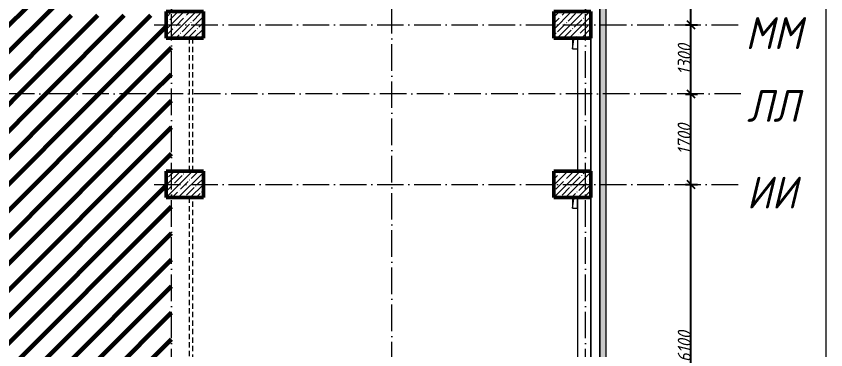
# Model space of a CAD drawing. Header units: millimetres. Extents: x -606178 to 312196, y -19338 to 632709.
# Drawn here: x -174476 to -159228, y 510063 to 516339 of the extents above; entities that cross this region are included whole.
import ezdxf

# ---------------------------------------------------------------- set-up
doc = ezdxf.new("R2010")
doc.units = ezdxf.units.MM
doc.linetypes.add('200_ШТРИХ_ш1п0_6_', pattern=[160, 100, -60])
doc.linetypes.add('50_200_ШТРИХ_1Т_ш5_п1_п1_', pattern=[700, 500, -100, 0, -100])
for name, color, linetype, lineweight in [('6.4.3) Окр пт с инж. ПТ2.3', 150, 'Continuous', 60), ('A-____-____-DIMS', 7, 'Continuous', 9), ('A-DETL-____-OTLN-3', 7, '200_ШТРИХ_ш1п0_6_', 9), ('A-GENM-____-OTLN', 7, 'Continuous', 9), ('A-GLAZ-____-OTLN', 7, 'Continuous', 9), ('A-WALL-____-OTLN', 7, 'Continuous', 9), ('S-COLS-____-MCUT', 7, 'Continuous', 50), ('S-COLS-____-OTLN', 7, 'Continuous', 9), ('S-GRID-____-IDEN', 7, 'Continuous', 9), ('S-GRID-____-OTLN-1', 7, '50_200_ШТРИХ_1Т_ш5_п1_п1_', 9)]:
    doc.layers.add(name, color=color, linetype=linetype, lineweight=lineweight)
doc.layers.add('A-GLAZ-____-OTLN-1', color=7, linetype='Continuous', lineweight=9, true_color=0xc0c0c0)
doc.styles.add('ISOCPEUR_I_9', font='isocpeui.ttf', dxfattribs={"width": 0.9, "height": 250})
doc.dimstyles.new('ISO-2_5_0_9К_БОЛЬШОЙ_ОСИ', dxfattribs={"dimscale": 304.8, "dimtxt": 248.995294, "dimasz": 0.492126, "dimexe": 0.393701, "dimexo": 0, "dimgap": 0, "dimtad": 1, "dimdec": 0, "dimzin": 0, "dimdsep": 46, "dimtxsty": 'ISOCPEUR_I_9', "dimblk1": 'OBLIQUE', "dimblk2": 'OBLIQUE', "dimsah": 1, "dimcen": 0.09, "dimdle": 0.393701, "dimazin": 0, "dimtfac": 1, "dimtdec": 4, "dimtix": 1, "dimtmove": 0, "dimatfit": 3, "dimfxl": 1, "dimtvp": 1, "dimtolj": 1, "dimtzin": 0, "dimarcsym": 2})

# ---------------------------------------------------------------- blocks, each defined once
blk = doc.blocks.new('BSC_Колонна _Прямоугольная - 500х700-V96-АР1_План отверстий 2 этажа в осях 1-64_Ю-ЯЯ')
at = {"layer": 'S-COLS-____-OTLN'}
h = blk.add_hatch(dxfattribs=at)
h.set_pattern_fill('FP_109', color=256, style=0, pattern_type=2)
h.set_pattern_definition([(315, (-64381.04, 93600), (114.04925, 114.04925), []), (315, (-64381.04, 93485.95), (114.04925, 114.04925), [201.613, -40.323, 3.353, -36.97])])
h.paths.add_polyline_path([(-250, 350), (-250, -350), (250, -350), (250, 350)], flags=0)
at = {"layer": 'S-COLS-____-MCUT'}
for p, q in [((250, 350), (-250, 350)), ((-250, 350), (-250, -350)), ((250, -350), (250, 350)), ((-250, -350), (250, -350))]:
    blk.add_line(p, q, dxfattribs=at)
blk = doc.blocks.new('BSC_Колонна _Прямоугольная - 500х700-V105-АР1_План отверстий 2 этажа в осях 1-64_Ю-ЯЯ')
at = {"layer": 'S-COLS-____-OTLN'}
h = blk.add_hatch(dxfattribs=at)
h.set_pattern_fill('FP_118', color=256, style=0, pattern_type=2)
h.set_pattern_definition([(315, (-64381.04, 100900), (114.04925, 114.04925), []), (315, (-64381.04, 100785.95), (114.04925, 114.04925), [201.613, -40.323, 3.353, -36.97])])
h.paths.add_polyline_path([(-250, 350), (-250, -350), (250, -350), (250, 350)], flags=0)
at = {"layer": 'S-COLS-____-MCUT'}
for p, q in [((250, 350), (-250, 350)), ((-250, 350), (-250, -350)), ((250, -350), (250, 350)), ((-250, -350), (250, -350))]:
    blk.add_line(p, q, dxfattribs=at)
blk = doc.blocks.new('BSC_Колонна _Прямоугольная - 500х700-V108-АР1_План отверстий 2 этажа в осях 1-64_Ю-ЯЯ')
at = {"layer": 'S-COLS-____-OTLN'}
h = blk.add_hatch(dxfattribs=at)
h.set_pattern_fill('FP_121', color=256, style=0, pattern_type=2)
h.set_pattern_definition([(315, (-61381.04, 93600), (114.04925, 114.04925), []), (315, (-61381.04, 93485.95), (114.04925, 114.04925), [201.613, -40.323, 3.353, -36.97])])
h.paths.add_polyline_path([(-250, 350), (-250, -350), (250, -350), (250, 350)], flags=0)
at = {"layer": 'S-COLS-____-MCUT'}
for p, q in [((250, 350), (-250, 350)), ((-250, 350), (-250, -350)), ((250, -350), (250, 350)), ((-250, -350), (250, -350))]:
    blk.add_line(p, q, dxfattribs=at)
blk = doc.blocks.new('BSC_Колонна _Прямоугольная - 500х700-V109-АР1_План отверстий 2 этажа в осях 1-64_Ю-ЯЯ')
at = {"layer": 'S-COLS-____-OTLN'}
h = blk.add_hatch(dxfattribs=at)
h.set_pattern_fill('FP_122', color=256, style=0, pattern_type=2)
h.set_pattern_definition([(315, (-61381.04, 100900), (114.04925, 114.04925), []), (315, (-61381.04, 100785.95), (114.04925, 114.04925), [201.613, -40.323, 3.353, -36.97])])
h.paths.add_polyline_path([(-250, 350), (-250, -350), (250, -350), (250, 350)], flags=0)
at = {"layer": 'S-COLS-____-MCUT'}
for p, q in [((250, 350), (-250, 350)), ((-250, 350), (-250, -350)), ((250, -350), (250, 350)), ((-250, -350), (250, -350))]:
    blk.add_line(p, q, dxfattribs=at)
blk = doc.blocks.new('AR_Отверстие прямоугольное _в плите_ - AR_Отверстие прямоугольное _в плите_-V166-АР1_План отверстий 2 этажа в осях 1-64_Ю-ЯЯ')
at = {"layer": 'A-GENM-____-OTLN'}
for p, q in [((-50, 100), (-50, -100)), ((-50, -100), (-25, 75)), ((-25, 75), (50, 100)), ((50, -100), (50, 100)), ((-50, -100), (50, -100))]:
    blk.add_line(p, q, dxfattribs=at)
blk = doc.blocks.new('AR_Отверстие прямоугольное _в плите_ - AR_Отверстие прямоугольное _в плите_-V168-АР1_План отверстий 2 этажа в осях 1-64_Ю-ЯЯ')
at = {"layer": 'A-GENM-____-OTLN'}
for p, q in [((-50, 100), (-50, -100)), ((-50, -100), (-25, 75)), ((-25, 75), (50, 100)), ((-50, -100), (50, -100))]:
    blk.add_line(p, q, dxfattribs=at)
blk = doc.blocks.new('Отлив_СКБ - Отлив витража_120_НВФ-31884153-АР1_План отверстий 2 этажа в осях 1-64_Ю-ЯЯ')
at = {"layer": 'A-GLAZ-____-OTLN-1'}
for points in [[(0, 0), (0, -2), (13700, -2), (13700, 0), (4672, 0)], [(0, -83), (0, -120), (13700, -120), (13700, -2), (0, -2), (0, -63)]]:
    blk.add_hatch(color=256, dxfattribs=at).paths.add_polyline_path(points, flags=0)
at = {"layer": 'A-GLAZ-____-OTLN'}
for p, q in [((0, 0), (13700, 0)), ((13700, -2), (0, -2)), ((0, -120), (0, -83)), ((0, -120), (13700, -120)), ((13700, -83), (13700, -120))]:
    blk.add_line(p, q, dxfattribs=at)
blk = doc.blocks.new('_Oblique')
at = {"color": 0, "linetype": 'ByBlock', "lineweight": -2}
blk.add_line((-0.5, -0.5), (0.5, 0.5), dxfattribs=at)
blk = doc.blocks.new('*D4778')
at = {"layer": 'A-____-____-DIMS', "color": 0, "lineweight": -2, "transparency": 16777216}
for p, q in [((-161767, 506955), (-161767, 513295)), ((-161873, 513175), (-161647, 513175)), ((-161873, 507075), (-161647, 507075))]:
    blk.add_line(p, q, dxfattribs=at)
at = {"layer": 'Defpoints', "color": 0, "transparency": 16777216}
for p in [(-161873, 513175), (-161767, 513175), (-161873, 507075)]:
    blk.add_point(p, dxfattribs=at)
at = {"layer": 'A-____-____-DIMS', "color": 0, "lineweight": -2, "transparency": 16777216, "xscale": 150, "yscale": 150, "zscale": 150}
for p, rotation in [((-161767, 513175), 90), ((-161767, 507075), 270)]:
    blk.add_blockref('_Oblique', p, dxfattribs=dict(at, rotation=rotation))
at = {"layer": 'A-____-____-DIMS', "color": 0, "transparency": 16777216, "insert": (-161892, 510125), "char_height": 250, "width": 701.02, "attachment_point": 5, "rotation": 90, "style": 'ISOCPEUR_I_9'}
blk.add_mtext('\\A1;6100', dxfattribs=at)
blk = doc.blocks.new('*D4779')
at = {"layer": 'A-____-____-DIMS', "color": 0, "lineweight": -2, "transparency": 16777216}
for p, q in [((-161767, 513055), (-161767, 514995)), ((-161873, 514875), (-161647, 514875)), ((-161873, 513175), (-161647, 513175))]:
    blk.add_line(p, q, dxfattribs=at)
at = {"layer": 'Defpoints', "color": 0, "transparency": 16777216}
for p in [(-161873, 514875), (-161767, 514875), (-161873, 513175)]:
    blk.add_point(p, dxfattribs=at)
at = {"layer": 'A-____-____-DIMS', "color": 0, "lineweight": -2, "transparency": 16777216, "xscale": 150, "yscale": 150, "zscale": 150}
for p, rotation in [((-161767, 514875), 90), ((-161767, 513175), 270)]:
    blk.add_blockref('_Oblique', p, dxfattribs=dict(at, rotation=rotation))
at = {"layer": 'A-____-____-DIMS', "color": 0, "transparency": 16777216, "insert": (-161894, 514025), "char_height": 250, "width": 701.02, "attachment_point": 5, "rotation": 90, "style": 'ISOCPEUR_I_9'}
blk.add_mtext('\\A1;1700', dxfattribs=at)
blk = doc.blocks.new('*D4780')
at = {"layer": 'A-____-____-DIMS', "color": 0, "lineweight": -2, "transparency": 16777216}
for p, q in [((-161767, 514755), (-161767, 516295)), ((-161873, 516175), (-161647, 516175)), ((-161873, 514875), (-161647, 514875))]:
    blk.add_line(p, q, dxfattribs=at)
at = {"layer": 'Defpoints', "color": 0, "transparency": 16777216}
for p in [(-161873, 516175), (-161767, 516175), (-161873, 514875)]:
    blk.add_point(p, dxfattribs=at)
at = {"layer": 'A-____-____-DIMS', "color": 0, "lineweight": -2, "transparency": 16777216, "xscale": 150, "yscale": 150, "zscale": 150}
for p, rotation in [((-161767, 516175), 90), ((-161767, 514875), 270)]:
    blk.add_blockref('_Oblique', p, dxfattribs=dict(at, rotation=rotation))
at = {"layer": 'A-____-____-DIMS', "color": 0, "transparency": 16777216, "insert": (-161892, 515525), "char_height": 250, "width": 701.02, "attachment_point": 5, "rotation": 90, "style": 'ISOCPEUR_I_9'}
blk.add_mtext('\\A1;1300', dxfattribs=at)
blk = doc.blocks.new('*D4781')
at = {"layer": 'A-____-____-DIMS', "color": 0, "lineweight": -2, "transparency": 16777216}
for p, q in [((-161767, 516055), (-161767, 519495)), ((-161873, 519375), (-161647, 519375)), ((-161873, 516175), (-161647, 516175))]:
    blk.add_line(p, q, dxfattribs=at)
at = {"layer": 'Defpoints', "color": 0, "transparency": 16777216}
for p in [(-161873, 519375), (-161767, 519375), (-161873, 516175)]:
    blk.add_point(p, dxfattribs=at)
at = {"layer": 'A-____-____-DIMS', "color": 0, "lineweight": -2, "transparency": 16777216, "xscale": 150, "yscale": 150, "zscale": 150}
for p, rotation in [((-161767, 519375), 90), ((-161767, 516175), 270)]:
    blk.add_blockref('_Oblique', p, dxfattribs=dict(at, rotation=rotation))
at = {"layer": 'A-____-____-DIMS', "color": 0, "transparency": 16777216, "insert": (-161892, 517775), "char_height": 250, "width": 758.48, "attachment_point": 5, "rotation": 90, "style": 'ISOCPEUR_I_9'}
blk.add_mtext('\\A1;3200', dxfattribs=at)

msp = doc.modelspace()

# ---------------------------------------------------------------- hatches: boundary and pattern name
at = {"layer": '6.4.3) Окр пт с инж. ПТ2.3'}
h = msp.add_hatch(dxfattribs=at)
h.set_pattern_fill('ANSI31', color=256, scale=111)
h.paths.add_polyline_path([(-173521.3011, 519375.3011), (-175651.3011, 519375.3011), (-175651.3011, 518875.3011), (-175651.3011, 518375.3011), (-175801.3011, 518375.3011), (-175801.3011, 516075.3011), (-175651.3011, 516075.3011), (-175651.3011, 515175.3011), (-175651.3011, 514875.3011), (-171551.3011, 514875.3011), (-171551.3011, 515925.3011), (-171651.3011, 515925.3011), (-171651.3011, 516355.3011), (-173521.3011, 516355.3011)])
h = msp.add_hatch(dxfattribs=at)
h.set_pattern_fill('ANSI31', color=256, scale=111)
h.paths.add_polyline_path([(-171651.3011, 513425.3011), (-171551.3011, 513425.3011), (-171551.3011, 514875.3011), (-175651.3011, 514875.3011), (-175651.3011, 514675.3011), (-175651.3011, 511675.3011), (-175651.3011, 511175.3011), (-175651.3011, 509150.3011), (-175645.3011, 509150.3011), (-175645.3011, 509075.3011), (-175651.3011, 509045.3011), (-175651.3011, 509075.3011), (-175691.3011, 509075.3011), (-175691.3011, 509070.3011), (-175801.3011, 509070.3011), (-175801.3011, 507880.3011), (-175651.3011, 507880.3011), (-175651.3011, 507875.3011), (-175645.3011, 507875.3011), (-175645.3011, 507800.3011), (-175651.3011, 507475.3011), (-175651.3011, 507175.3011), (-171651.3011, 507175.3011), (-171651.3011, 507475.3011), (-171551.3011, 507475.3011), (-171551.3011, 512925.3011), (-171651.3011, 512925.3011)])

# ---------------------------------------------------------------- linework, layer by layer
at = {"color": 1, "lineweight": 0}
msp.add_lwpolyline([(-272464.0879, 544596.983), (-159228.0879, 544596.983), (-159228.0879, 445768.983), (-272464.0879, 445768.983)], close=True, dxfattribs=at)
at = {"layer": 'A-DETL-____-OTLN-3'}
for p, q in [((-171221.3011, 515925.3011), (-171221.3011, 513425.3011)), ((-171151.3011, 513425.3011), (-171151.3011, 515925.3011)), ((-171221.3011, 512925.3011), (-171221.3011, 507475.3011)), ((-171151.3011, 507475.3011), (-171151.3011, 512925.3011))]:
    msp.add_line(p, q, dxfattribs=at)
at = {"layer": 'A-WALL-____-OTLN'}
for p, q in [((-163901.3011, 513425.3011), (-163901.3011, 515925.3011)), ((-163651.3011, 513425.3011), (-163651.3011, 515925.3011)), ((-163651.3011, 515925.3011), (-163651.3011, 513425.3011)), ((-163901.3011, 507575.3011), (-163901.3011, 512925.3011)), ((-163651.3011, 507575.3011), (-163651.3011, 512925.3011)), ((-163651.3011, 512925.3011), (-163651.3011, 507575.3011))]:
    msp.add_line(p, q, dxfattribs=at)
at = {"layer": 'S-GRID-____-OTLN-1'}
for p, q in [((-171551.3011, 491375.8881), (-171551.3011, 542687.1106)), ((-167401.3011, 501310.9415), (-167401.3011, 542687.1106)), ((-163751.3011, 491375.8881), (-163751.3011, 542687.1106)), ((-171880.0367, 516175.3011), (-160826.8945, 516175.3011)), ((-160826.8945, 514875.3011), (-269570.0713, 514875.3011)), ((-171880.0367, 513175.3011), (-160826.8945, 513175.3011))]:
    msp.add_line(p, q, dxfattribs=at)

# ---------------------------------------------------------------- block references
at = {"layer": 'A-GENM-____-OTLN'}
for name, p in [('AR_Отверстие прямоугольное _в плите_ - AR_Отверстие прямоугольное _в плите_-V168-АР1_План отверстий 2 этажа в осях 1-64_Ю-ЯЯ', (-163951.3011, 515825.3011)), ('AR_Отверстие прямоугольное _в плите_ - AR_Отверстие прямоугольное _в плите_-V166-АР1_План отверстий 2 этажа в осях 1-64_Ю-ЯЯ', (-163951.4409, 512825.3011))]:
    msp.add_blockref(name, p, dxfattribs=at)
at = {"layer": 'A-GLAZ-____-OTLN', "rotation": 90}
msp.add_blockref('Отлив_СКБ - Отлив витража_120_НВФ-31884153-АР1_План отверстий 2 этажа в осях 1-64_Ю-ЯЯ', (-163484.3011, 507575.3011), dxfattribs=at)
at = {"layer": 'S-COLS-____-OTLN', "rotation": 89.9999999999999}
for name, p in [('BSC_Колонна _Прямоугольная - 500х700-V96-АР1_План отверстий 2 этажа в осях 1-64_Ю-ЯЯ', (-171301.3011, 516175.3011)), ('BSC_Колонна _Прямоугольная - 500х700-V105-АР1_План отверстий 2 этажа в осях 1-64_Ю-ЯЯ', (-164001.3011, 516175.3011)), ('BSC_Колонна _Прямоугольная - 500х700-V108-АР1_План отверстий 2 этажа в осях 1-64_Ю-ЯЯ', (-171301.3011, 513175.3011)), ('BSC_Колонна _Прямоугольная - 500х700-V109-АР1_План отверстий 2 этажа в осях 1-64_Ю-ЯЯ', (-164001.3011, 513175.3011))]:
    msp.add_blockref(name, p, dxfattribs=at)

# ---------------------------------------------------------------- texts
at = {"layer": 'S-GRID-____-IDEN', "char_height": 600, "attachment_point": 1, "style": 'ISOCPEUR_I_9'}
for s, insert, width in [('ММ', (-160740.974, 516321.9336), 505.063125), ('ЛЛ', (-160711.9649, 514951.377), 447.341625), ('ИИ', (-160717.124, 513321.9336), 447.341625)]:
    msp.add_mtext(s, dxfattribs=dict(at, insert=insert, width=width))

# ---------------------------------------------------------------- dimensions: what is measured, and where the dimension line sits
at = {"layer": 'A-____-____-DIMS'}
for base, p1, p2, override, picture, middle in [((-161767.0596, 519375.3011), (-161873.1256, 516175.3011), (-161873.1256, 519375.3011), {"dimpost": '<>', "dimfxl": 3200}, '*D4781', (-161892.0596, 517775.3011)), ((-161767.0596, 516175.3011), (-161873.1256, 514875.3011), (-161873.1256, 516175.3011), {"dimpost": '<>', "dimfxl": 1300}, '*D4780', (-161892.0596, 515525.3011)), ((-161767.0596, 514875.3011), (-161873.1256, 513175.3011), (-161873.1256, 514875.3011), {"dimpost": '<>', "dimfxl": 1700}, '*D4779', (-161893.6694, 514025.3011)), ((-161767.0596, 513175.3011), (-161873.1256, 507075.3011), (-161873.1256, 513175.3011), {"dimpost": '<>', "dimfxl": 6100}, '*D4778', (-161892.0596, 510125.3011))]:
    dim = msp.add_linear_dim(base=base, p1=p1, p2=p2, angle=90, dimstyle='ISO-2_5_0_9К_БОЛЬШОЙ_ОСИ', override=override, dxfattribs=at)
    dim.commit()
    dim.dimension.update_dxf_attribs({"geometry": picture, "text_midpoint": middle})

doc.saveas('drawing.dxf')
